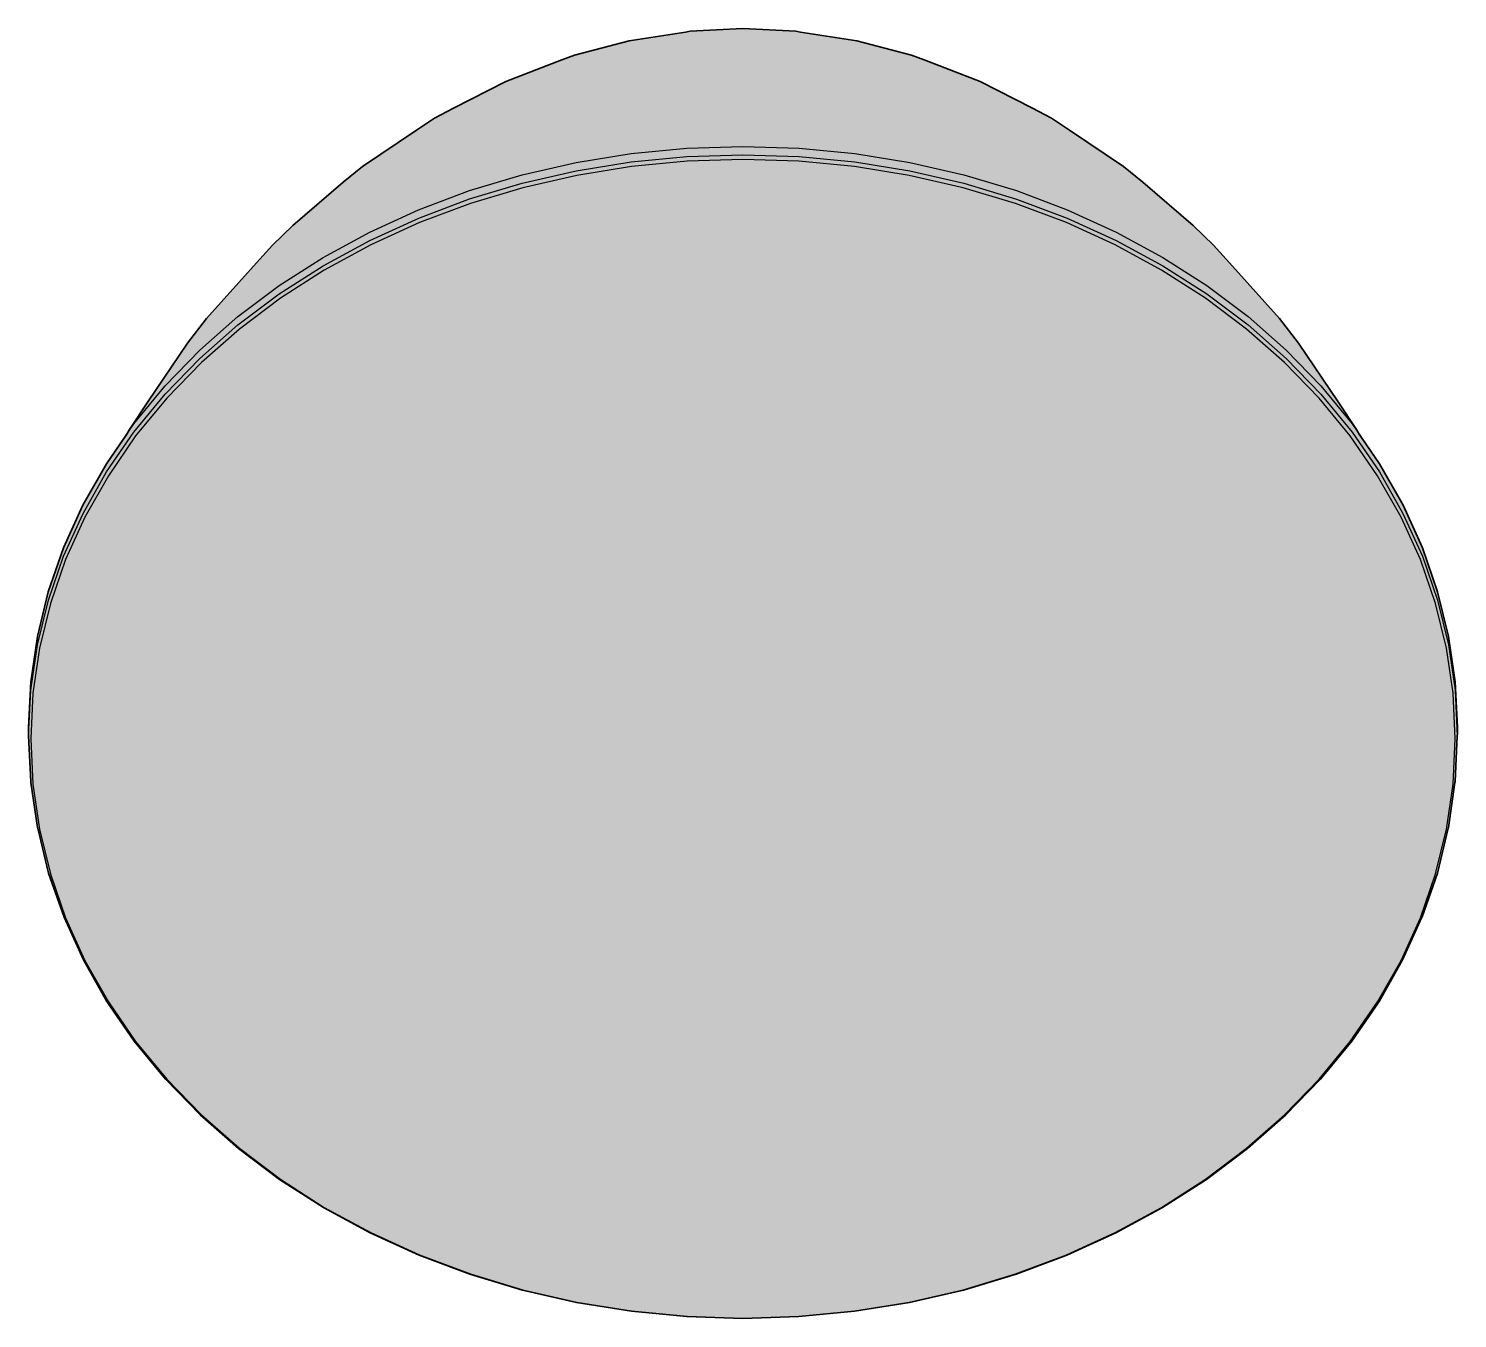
# Model space of a CAD drawing. Header units: millimetres. Extents: x 113 to 1358, y 41 to 1373.
# Drawn here: x 142.8 to 638.8, y 41.2 to 489.1 of the extents above; entities that cross this region are included whole.
import ezdxf

# ---------------------------------------------------------------- set-up
doc = ezdxf.new("R2010")
doc.units = ezdxf.units.MM
doc.layers.add('Blocks', color=7, linetype='Continuous')
doc.layers.add('Blocks$Fill', color=7, linetype='Continuous', true_color=0xffffff)
doc.layers.add('Blocks$Inner', color=7, linetype='Continuous', lineweight=25, true_color=0x007f00)
doc.layers.add('Blocks$Outline', color=7, linetype='Continuous', lineweight=35, true_color=0xff3f3f)

# ---------------------------------------------------------------- blocks, each defined once
blk = doc.blocks.new('Taccia Table Lamp Top')
at = {"layer": 'Blocks$Fill'}
blk.add_hatch(color=256, dxfattribs=at).paths.add_polyline_path([(519.87, 45.7), (531.92, 58.13), (542.72, 71.29), (552.23, 85.1), (560.38, 99.48), (567.12, 114.33), (567.17, 114.43), (572.45, 129.67), (576.24, 145.2), (576.29, 145.42), (578.58, 161.14), (578.61, 161.5), (579.38, 177.33), (579.4, 177.88), (579.41, 178.58), (579.42, 179.37), (579.42, 180.21), (578.65, 196.04), (576.35, 211.77), (572.56, 227.31), (567.28, 242.55), (560.54, 257.41), (552.38, 271.8), (545.35, 282.01), (544.43, 283.62), (538.03, 293.22), (524.22, 313.67), (517.63, 322.16), (501.35, 340.39), (494.79, 347.69), (487.68, 354.44), (470.25, 369.55), (463.46, 375), (444.8, 387.56), (438.56, 391.71), (431.92, 395.19), (413.79, 404.55), (394.37, 411.98), (389.96, 413.62), (370.97, 418.64), (351.36, 421.68), (349.78, 421.93), (331.44, 422.87), (313.09, 421.93), (311.51, 421.68), (291.9, 418.64), (272.91, 413.62), (268.51, 411.98), (249.08, 404.55), (230.96, 395.19), (224.32, 391.71), (218.08, 387.56), (199.42, 375), (192.62, 369.55), (175.19, 354.44), (168.08, 347.69), (161.52, 340.39), (145.24, 322.16), (138.66, 313.67), (124.84, 293.22), (118.44, 283.62), (117.52, 282.01), (110.49, 271.8), (102.34, 257.41), (95.59, 242.55), (90.31, 227.31), (86.52, 211.77), (84.23, 196.04), (83.46, 180.21), (83.46, 179.37), (83.46, 178.58), (83.47, 177.88), (83.49, 177.33), (84.26, 161.5), (84.29, 161.14), (86.59, 145.42), (86.63, 145.2), (90.42, 129.67), (95.76, 114.33), (102.5, 99.48), (110.65, 85.1), (120.15, 71.29), (130.96, 58.13), (143.01, 45.7), (156.27, 34.05), (170.55, 23.3), (185.82, 13.5), (202, 4.71), (219.01, -3.02), (236.66, -9.65), (254.91, -15.13), (273.62, -19.42), (292.7, -22.5), (312, -24.36), (331.44, -24.99), (350.87, -24.36), (370.18, -22.5), (389.25, -19.42), (407.97, -15.13), (426.21, -9.65), (443.87, -3.02), (460.83, 4.71), (460.88, 4.71), (477.05, 13.5), (492.32, 23.3), (506.61, 34.05)], flags=0)
at = {"layer": 'Blocks$Inner'}
for points in [[(545.35, 282.01), (544.43, 283.62), (538.03, 293.22), (524.22, 313.67), (517.63, 322.16), (501.35, 340.39), (494.79, 347.69), (487.68, 354.44), (470.25, 369.55), (463.46, 375), (444.8, 387.56), (438.56, 391.71), (431.92, 395.19), (413.79, 404.55), (394.37, 411.98), (389.96, 413.62), (370.97, 418.64), (351.36, 421.68), (349.78, 421.93), (331.44, 422.87), (313.09, 421.93), (311.51, 421.68), (291.9, 418.64), (272.91, 413.62), (268.51, 411.98), (249.08, 404.55), (230.96, 395.19), (224.32, 391.71), (218.08, 387.56), (199.42, 375), (192.62, 369.55), (175.19, 354.44), (168.08, 347.69), (161.52, 340.39), (145.24, 322.16), (138.66, 313.67), (124.84, 293.22), (118.44, 283.62), (117.52, 282.01)], [(413.79, 404.55), (419.23, 401.68), (438.56, 391.71)], [(83.49, 177.33), (84.26, 193.15), (86.55, 208.88), (90.35, 224.42), (95.63, 239.67), (102.37, 254.52), (110.52, 268.91), (120.03, 282.73), (130.84, 295.9), (142.9, 308.33), (156.12, 319.96), (170.41, 330.72), (185.7, 340.53), (201.89, 349.32), (218.88, 357.06), (236.56, 363.7), (254.82, 369.18), (273.56, 373.48), (292.65, 376.56), (311.99, 378.43), (331.44, 379.05), (350.89, 378.43), (370.22, 376.56), (389.32, 373.48), (408.06, 369.18), (426.32, 363.69), (444, 357.06), (460.98, 349.32), (477.18, 340.53), (492.46, 330.72), (506.75, 319.96), (519.97, 308.33), (532.03, 295.9), (542.84, 282.73), (552.35, 268.91), (560.5, 254.52), (567.25, 239.67), (572.53, 224.42), (576.32, 208.88), (578.61, 193.15), (579.38, 177.33)], [(460.62, 4.8), (460.68, 4.76), (460.73, 4.73), (460.79, 4.71), (460.83, 4.71)]]:
    blk.add_lwpolyline(points, dxfattribs=at)
for points in [[(579.38, 177.33), (578.61, 161.5), (578.58, 161.14), (576.29, 145.42), (576.24, 145.2), (572.45, 129.67), (567.17, 114.43), (567.12, 114.33), (560.38, 99.48), (552.23, 85.1), (542.72, 71.29), (531.92, 58.13), (519.87, 45.7), (506.61, 34.05), (492.32, 23.3), (477.05, 13.5), (460.88, 4.71), (460.83, 4.71), (443.87, -3.02), (426.21, -9.65), (407.97, -15.13), (389.25, -19.42), (370.18, -22.5), (350.87, -24.36), (331.44, -24.99), (312, -24.36), (292.7, -22.5), (273.62, -19.42), (254.91, -15.13), (236.66, -9.65), (219.01, -3.02), (202, 4.71), (185.82, 13.5), (170.55, 23.3), (156.27, 34.05), (143.01, 45.7), (130.96, 58.13), (120.15, 71.29), (110.65, 85.1), (102.5, 99.48), (95.76, 114.33), (90.42, 129.67), (86.63, 145.2), (86.59, 145.42), (84.29, 161.14), (84.26, 161.5), (83.49, 177.33), (83.47, 177.88), (83.46, 178.58), (83.46, 179.37), (83.46, 180.21), (84.23, 196.04), (86.52, 211.77), (90.31, 227.31), (95.59, 242.55), (102.34, 257.41), (110.49, 271.8), (120, 285.62), (130.82, 298.8), (142.87, 311.23), (156.09, 322.86), (170.39, 333.62), (185.68, 343.43), (201.87, 352.23), (218.86, 359.97), (236.54, 366.6), (254.81, 372.09), (273.55, 376.38), (292.65, 379.47), (311.98, 381.34), (331.44, 381.96), (350.89, 381.34), (370.23, 379.47), (389.33, 376.38), (408.07, 372.09), (426.33, 366.6), (444.01, 359.97), (461, 352.23), (477.2, 343.43), (492.48, 333.62), (506.78, 322.86), (520, 311.23), (532.06, 298.8), (542.87, 285.62), (552.38, 271.8), (560.54, 257.41), (567.28, 242.55), (572.56, 227.31), (576.35, 211.77), (578.65, 196.04), (579.42, 180.21), (579.42, 179.37), (579.41, 178.58), (579.4, 177.88)], [(389.16, -19.28), (407.84, -15), (426.05, -9.53), (443.68, -2.91), (460.62, 4.8), (476.76, 13.57), (492, 23.35), (506.26, 34.08), (519.44, 45.67), (531.46, 58.07), (542.24, 71.21), (551.72, 84.99), (559.85, 99.33), (566.58, 114.15), (571.84, 129.35), (575.62, 144.84), (577.91, 160.52), (578.68, 176.31), (577.91, 192.09), (575.62, 207.77), (571.84, 223.26), (566.58, 238.47), (559.85, 253.28), (551.72, 267.63), (542.24, 281.41), (531.46, 294.54), (519.43, 306.94), (506.25, 318.54), (492, 329.26), (476.76, 339.04), (460.62, 347.81), (443.68, 355.53), (426.05, 362.14), (407.84, 367.61), (389.15, 371.89), (370.11, 374.97), (350.83, 376.83), (331.44, 377.46), (312.04, 376.83), (292.76, 374.97), (273.72, 371.89), (255.04, 367.61), (236.83, 362.14), (219.2, 355.53), (202.26, 347.81), (186.11, 339.04), (170.87, 329.26), (156.62, 318.54), (143.44, 306.94), (131.41, 294.54), (120.63, 281.41), (111.15, 267.63), (103.02, 253.28), (96.3, 238.47), (91.03, 223.26), (87.25, 207.77), (84.96, 192.09), (84.19, 176.31), (84.96, 160.52), (87.25, 144.84), (91.03, 129.35), (96.3, 114.15), (103.02, 99.33), (111.15, 84.99), (120.63, 71.21), (131.41, 58.07), (143.44, 45.67), (156.62, 34.08), (170.87, 23.35), (186.11, 13.57), (202.26, 4.8), (219.2, -2.91), (236.82, -9.53), (255.03, -15), (273.72, -19.28), (292.76, -22.36), (312.04, -24.22), (331.44, -24.85), (350.83, -24.22), (370.11, -22.36)]]:
    blk.add_lwpolyline(points, close=True, dxfattribs=at)
at = {"layer": 'Blocks$Outline'}
for points in [[(311.51, 421.68), (291.9, 418.64)], [(313.09, 421.93), (311.51, 421.68)], [(331.44, 422.87), (313.09, 421.93)], [(349.78, 421.93), (331.44, 422.87)], [(351.36, 421.68), (349.78, 421.93)], [(370.97, 418.64), (351.36, 421.68)], [(291.9, 418.64), (272.91, 413.62)], [(389.96, 413.62), (370.97, 418.64)], [(268.51, 411.98), (249.08, 404.55)], [(272.91, 413.62), (268.51, 411.98)], [(394.37, 411.98), (389.96, 413.62)], [(413.79, 404.55), (394.37, 411.98)], [(249.08, 404.55), (230.96, 395.19)], [(431.92, 395.19), (413.79, 404.55)], [(230.96, 395.19), (224.32, 391.71)], [(438.56, 391.71), (431.92, 395.19)], [(218.08, 387.56), (199.42, 375)], [(224.32, 391.71), (218.08, 387.56)], [(444.8, 387.56), (438.56, 391.71)], [(463.46, 375), (444.8, 387.56)], [(199.42, 375), (192.62, 369.55)], [(470.25, 369.55), (463.46, 375)], [(192.62, 369.55), (175.19, 354.44)], [(487.68, 354.44), (470.25, 369.55)], [(175.19, 354.44), (168.08, 347.69)], [(494.79, 347.69), (487.68, 354.44)], [(168.08, 347.69), (161.52, 340.39)], [(501.35, 340.39), (494.79, 347.69)], [(161.52, 340.39), (145.24, 322.16)], [(517.63, 322.16), (501.35, 340.39)], [(145.24, 322.16), (138.66, 313.67)], [(524.22, 313.67), (517.63, 322.16)], [(138.66, 313.67), (124.84, 293.22)], [(538.03, 293.22), (524.22, 313.67)], [(124.84, 293.22), (118.44, 283.62)], [(544.43, 283.62), (538.03, 293.22)], [(118.44, 283.62), (117.52, 282.01)], [(545.35, 282.01), (544.43, 283.62)], [(117.52, 282.01), (110.49, 271.8)], [(552.38, 271.8), (545.35, 282.01)], [(110.49, 271.8), (102.34, 257.41)], [(560.54, 257.41), (552.38, 271.8)], [(102.34, 257.41), (95.59, 242.55)], [(567.28, 242.55), (560.54, 257.41)], [(95.59, 242.55), (90.31, 227.31)], [(572.56, 227.31), (567.28, 242.55)], [(90.31, 227.31), (86.52, 211.77)], [(576.35, 211.77), (572.56, 227.31)], [(86.52, 211.77), (84.23, 196.04)], [(578.65, 196.04), (576.35, 211.77)], [(84.23, 196.04), (83.46, 180.21)], [(579.42, 180.21), (578.65, 196.04)], [(83.46, 180.21), (83.46, 179.37)], [(83.46, 179.37), (83.46, 178.58)], [(83.46, 178.58), (83.47, 177.88)], [(579.4, 177.88), (579.41, 178.58)], [(579.41, 178.58), (579.42, 179.37)], [(579.42, 179.37), (579.42, 180.21)], [(83.47, 177.88), (83.49, 177.33)], [(83.49, 177.33), (84.26, 161.5)], [(578.61, 161.5), (579.38, 177.33)], [(579.38, 177.33), (579.4, 177.88)], [(84.26, 161.5), (84.29, 161.14)], [(84.29, 161.14), (86.59, 145.42)], [(576.29, 145.42), (578.58, 161.14)], [(578.58, 161.14), (578.61, 161.5)], [(86.59, 145.42), (86.63, 145.2)], [(86.63, 145.2), (90.42, 129.67)], [(572.45, 129.67), (576.24, 145.2)], [(576.24, 145.2), (576.29, 145.42)], [(90.42, 129.67), (95.76, 114.33)], [(567.17, 114.43), (572.45, 129.67)], [(95.76, 114.33), (102.5, 99.48)], [(560.38, 99.48), (567.12, 114.33)], [(567.12, 114.33), (567.17, 114.43)], [(102.5, 99.48), (110.65, 85.1)], [(552.23, 85.1), (560.38, 99.48)], [(110.65, 85.1), (120.15, 71.29)], [(542.72, 71.29), (552.23, 85.1)], [(120.15, 71.29), (130.96, 58.13)], [(531.92, 58.13), (542.72, 71.29)], [(130.96, 58.13), (143.01, 45.7)], [(519.87, 45.7), (531.92, 58.13)], [(143.01, 45.7), (156.27, 34.05)], [(506.61, 34.05), (519.87, 45.7)], [(156.27, 34.05), (170.55, 23.3)], [(492.32, 23.3), (506.61, 34.05)], [(170.55, 23.3), (185.82, 13.5)], [(477.05, 13.5), (492.32, 23.3)], [(185.82, 13.5), (202, 4.71)], [(460.88, 4.71), (477.05, 13.5)], [(202, 4.71), (219.01, -3.02)], [(443.87, -3.02), (460.83, 4.71)], [(460.83, 4.71), (460.88, 4.71)], [(219.01, -3.02), (236.66, -9.65)], [(426.21, -9.65), (443.87, -3.02)], [(236.66, -9.65), (254.91, -15.13)], [(407.97, -15.13), (426.21, -9.65)], [(254.91, -15.13), (273.62, -19.42)], [(273.62, -19.42), (292.7, -22.5)], [(370.18, -22.5), (389.25, -19.42)], [(389.25, -19.42), (407.97, -15.13)], [(292.7, -22.5), (312, -24.36)], [(312, -24.36), (331.44, -24.99)], [(331.44, -24.99), (350.87, -24.36)], [(350.87, -24.36), (370.18, -22.5)]]:
    blk.add_lwpolyline(points, dxfattribs=at)

msp = doc.modelspace()

# ---------------------------------------------------------------- block references
at = {"layer": 'Blocks'}
msp.add_blockref('Taccia Table Lamp Top', (59.38, 66.22), dxfattribs=at)

doc.saveas('drawing.dxf')
